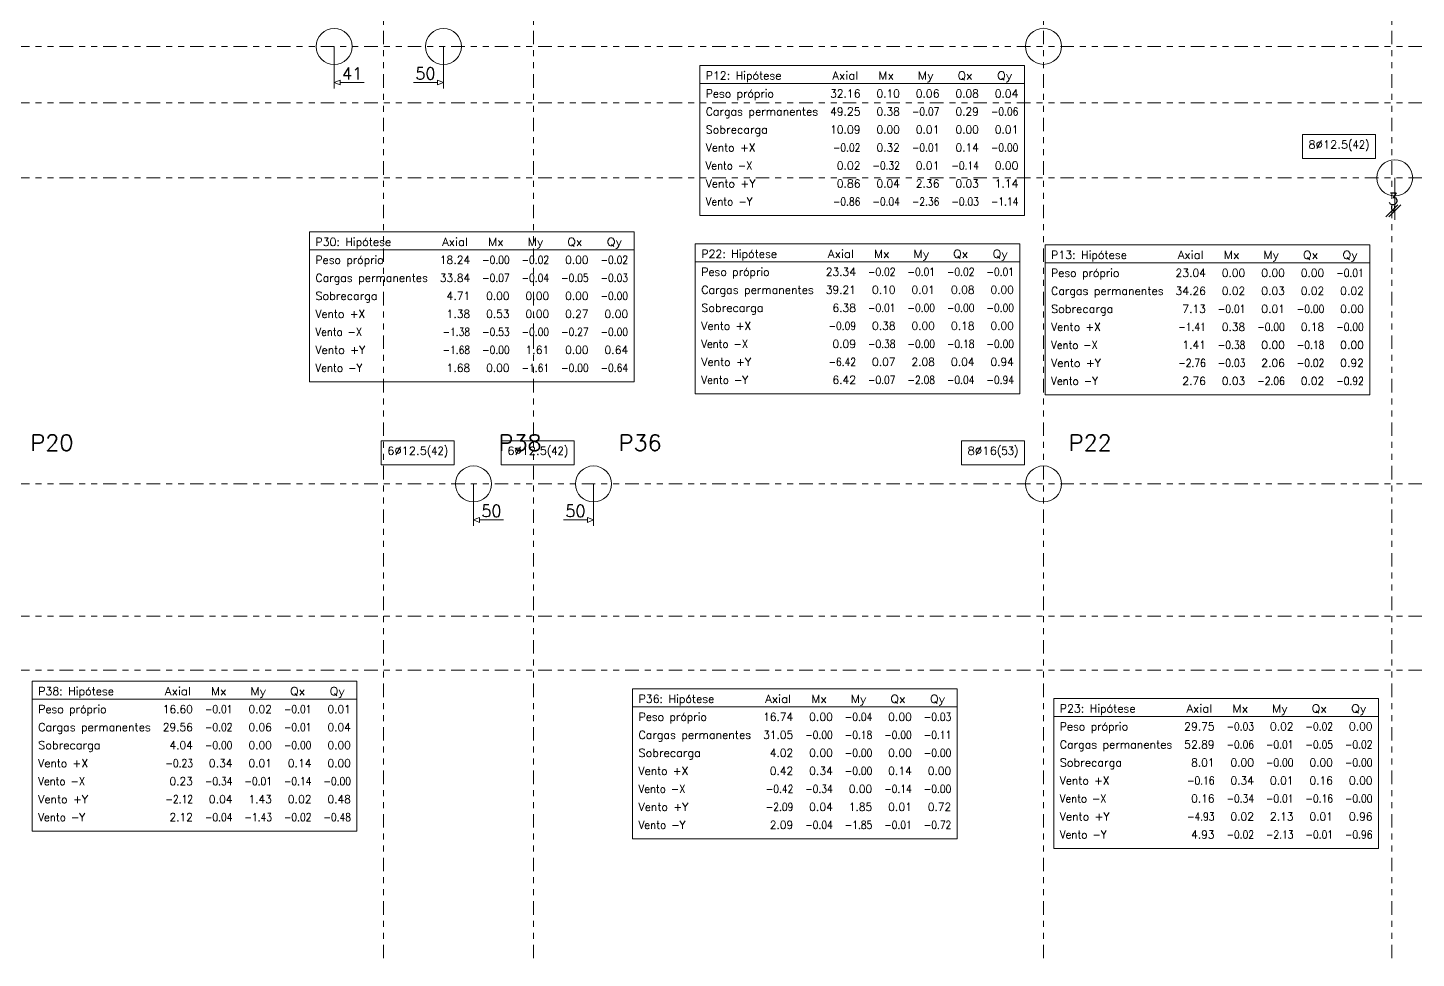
# Model space of a CAD drawing. Header units: metres. Extents: x 0 to 119, y 0 to 84.
# Drawn here: x 39.19 to 62.32, y 17.92 to 33.42 of the extents above; entities that cross this region are included whole.
import ezdxf
from ezdxf.enums import TextEntityAlignment as Align

# ---------------------------------------------------------------- set-up
doc = ezdxf.new("R2010")
doc.units = ezdxf.units.M
doc.linetypes.add('CYPE_RAYAPUNTOPUNTO', pattern=[0.45, 0.225, -0.075, 0, -0.075, 0, -0.075])
for name, color, linetype, lineweight in [('CARGCIM', 7, 'Continuous', 9), ('COTA_COTAS', 2, 'Continuous', 0), ('COTA_FORMAS', 3, 'CYPE_RAYAPUNTOPUNTO', 0), ('COTA_TEXTO', 2, 'Continuous', 0), ('SEC_SECAO', 1, 'Continuous', 9)]:
    doc.layers.add(name, color=color, linetype=linetype, lineweight=lineweight)
doc.styles.add('CYPETXT', font='', dxfattribs={"height": 0.2})
doc.styles.add('CYPETXT_0.3', font='', dxfattribs={"height": 0.2})
doc.styles.get('CYPETXT').set_extended_font_data('romans')
doc.styles.get('CYPETXT_0.3').set_extended_font_data('romans')
doc.dimstyles.new('cype_oblique', dxfattribs={"dimtxt": 0.18, "dimasz": 0.18, "dimexe": 0.075, "dimexo": 0.075, "dimgap": 0, "dimtad": 0, "dimdec": 4, "dimzin": 0, "dimdsep": 46, "dimtxsty": 'CYPETXT_0.3', "dimblk": 'OBLIQUE', "dimtsz": 0.1, "dimcen": 0.09, "dimadec": 0, "dimazin": 0, "dimtfac": 1, "dimtdec": 4, "dimtofl": 0, "dimtmove": 2, "dimatfit": 3, "dimfxl": 1, "dimtolj": 1, "dimtzin": 0, "dimarcsym": 0})

# ---------------------------------------------------------------- blocks, each defined once
blk = doc.blocks.new('*D84')
at = {"layer": 'COTA_COTAS', "color": 0, "lineweight": -2, "transparency": 16777216}
for p, q in [((61.8138, 30.27223), (62.0138, 30.47223)), ((61.8638, 30.27223), (62.0638, 30.47223)), ((61.9138, 30.39723), (61.9138, 30.44723)), ((61.9638, 30.37223), (61.9138, 30.37223)), ((61.9638, 30.39723), (61.9638, 30.44723))]:
    blk.add_line(p, q, dxfattribs=at)
at = {"layer": 'Defpoints', "color": 0, "transparency": 16777216}
for p in [(61.9138, 30.37223), (61.9138, 30.32223), (61.9638, 30.32223)]:
    blk.add_point(p, dxfattribs=at)
at = {"layer": 'COTA_COTAS', "color": 0, "transparency": 16777216, "insert": (61.9388, 30.57223), "char_height": 0.2, "attachment_point": 5, "style": 'CYPETXT_0.3'}
blk.add_mtext('\\A1;3', dxfattribs=at)
blk = doc.blocks.new('_OBLIQUE')
at = {"color": 0, "linetype": 'ByBlock', "lineweight": -2}
blk.add_line((-0.5, -0.5), (0.5, 0.5), dxfattribs=at)

msp = doc.modelspace()

# ---------------------------------------------------------------- linework, layer by layer
at = {"layer": 'CARGCIM'}
for p, q in [((50.3838, 32.49223), (55.7938, 32.49223)), ((43.88114, 29.72163), (49.29114, 29.72163)), ((50.31067, 29.52272), (55.72067, 29.52272)), ((56.1392, 29.50437), (61.5492, 29.50437)), ((39.26324, 22.23764), (44.67324, 22.23764)), ((49.26563, 22.10918), (54.67563, 22.10918)), ((56.28399, 21.94861), (61.69399, 21.94861))]:
    msp.add_line(p, q, dxfattribs=at)
for points in [[(50.3838, 30.29223), (55.7938, 30.29223), (55.7938, 32.79223), (50.3838, 32.79223), (50.3838, 30.29223)], [(60.4278, 31.24223), (61.6438, 31.24223), (61.6438, 31.64223), (60.4278, 31.64223), (60.4278, 31.24223)], [(43.88114, 27.52163), (49.29114, 27.52163), (49.29114, 30.02163), (43.88114, 30.02163), (43.88114, 27.52163)], [(50.31067, 27.32272), (55.72067, 27.32272), (55.72067, 29.82272), (50.31067, 29.82272), (50.31067, 27.32272)], [(56.1392, 27.30437), (61.5492, 27.30437), (61.5492, 29.80437), (56.1392, 29.80437), (56.1392, 27.30437)], [(45.0778, 26.14223), (46.2938, 26.14223), (46.2938, 26.54223), (45.0778, 26.54223), (45.0778, 26.14223)], [(47.0778, 26.14223), (48.2938, 26.14223), (48.2938, 26.54223), (47.0778, 26.54223), (47.0778, 26.14223)], [(54.7458, 26.14223), (55.7938, 26.14223), (55.7938, 26.54223), (54.7458, 26.54223), (54.7458, 26.14223)], [(39.26324, 20.03764), (44.67324, 20.03764), (44.67324, 22.53764), (39.26324, 22.53764), (39.26324, 20.03764)], [(49.26563, 19.90918), (54.67563, 19.90918), (54.67563, 22.40918), (49.26563, 22.40918), (49.26563, 19.90918)], [(56.28399, 19.74861), (61.69399, 19.74861), (61.69399, 22.24861), (56.28399, 22.24861), (56.28399, 19.74861)]]:
    msp.add_lwpolyline(points, close=True, dxfattribs=at)
at = {"layer": 'COTA_COTAS'}
for p, q in [((44.2938, 33.11023), (44.2938, 32.41023)), ((46.1138, 33.11023), (46.1138, 32.41023)), ((61.9638, 30.92223), (61.9638, 30.22223)), ((46.6138, 25.82223), (46.6138, 25.12223)), ((48.6138, 25.82223), (48.6138, 25.12223))]:
    msp.add_line(p, q, dxfattribs=at)
for points in [[(44.7938, 32.51023), (44.3938, 32.51023), (44.3938, 32.55023), (44.2938, 32.51023), (44.3938, 32.47023), (44.3938, 32.51023)], [(45.6138, 32.51023), (46.0138, 32.51023), (46.0138, 32.47023), (46.1138, 32.51023), (46.0138, 32.55023), (46.0138, 32.51023)], [(47.1138, 25.22223), (46.7138, 25.22223), (46.7138, 25.26223), (46.6138, 25.22223), (46.7138, 25.18223), (46.7138, 25.22223)], [(48.1138, 25.22223), (48.5138, 25.22223), (48.5138, 25.18223), (48.6138, 25.22223), (48.5138, 25.26223), (48.5138, 25.22223)]]:
    msp.add_lwpolyline(points, dxfattribs=at)
at = {"layer": 'COTA_FORMAS'}
for p, q in [((45.1138, 17.92223), (45.1138, 45.75223)), ((47.6138, 17.92223), (47.6138, 45.75223)), ((56.1138, 17.92223), (56.1138, 45.75223)), ((61.9138, 17.92223), (61.9138, 45.75223)), ((23.0438, 33.11023), (108.6738, 33.11023)), ((23.0438, 32.17223), (108.6738, 32.17223)), ((23.0438, 30.92223), (108.6738, 30.92223)), ((23.0438, 25.82223), (108.6738, 25.82223)), ((23.0438, 23.62223), (108.6738, 23.62223)), ((23.0438, 22.72223), (108.6738, 22.72223))]:
    msp.add_line(p, q, dxfattribs=at)
at = {"layer": 'SEC_SECAO'}
for centre in [(44.2938, 33.11023), (46.1138, 33.11023), (56.1138, 33.11223), (61.9638, 30.92223), (46.6138, 25.82223), (48.6138, 25.82223), (56.1138, 25.82223)]:
    msp.add_circle(centre, 0.3, dxfattribs=at)

# ---------------------------------------------------------------- texts
at = {"layer": 'CARGCIM', "style": 'CYPETXT'}
for s, height, width, p, p2 in [('P12: Hipótese', 0.1333333, 0.86651, (50.4838, 32.5589), (51.7458, 32.5589)), ('Axial', 0.133333, 0.951801, (52.5938, 32.5589), (53.0258, 32.5589)), ('Mx', 0.133333, 1.003182, (53.3588, 32.5589), (53.6228, 32.5589)), ('My', 0.133333, 1.027467, (54.0168, 32.5589), (54.2808, 32.5589)), ('Qx', 0.133333, 1.013425, (54.6798, 32.5589), (54.9338, 32.5589)), ('Qy', 0.133333, 1.039215, (55.3378, 32.5589), (55.5918, 32.5589)), ('Peso próprio', 0.1333333, 0.856821, (50.4838, 32.2589), (51.6218, 32.2589)), ('32.16', 0.133333, 0.869846, (52.5578, 32.2589), (53.0618, 32.2589)), ('0.10', 0.133333, 0.869207, (53.3278, 32.2589), (53.7198, 32.2589)), ('0.06', 0.133333, 0.869207, (53.9858, 32.2589), (54.3778, 32.2589)), ('0.08', 0.133333, 0.869207, (54.6438, 32.2589), (55.0358, 32.2589)), ('0.04', 0.133333, 0.869207, (55.3018, 32.2589), (55.6938, 32.2589)), ('Cargas permanentes', 0.1333333, 0.869405, (50.4838, 31.9589), (52.3578, 31.9589)), ('49.25', 0.133333, 0.869846, (52.5578, 31.9589), (53.0618, 31.9589)), ('0.38', 0.133333, 0.869207, (53.3278, 31.9589), (53.7198, 31.9589)), ('-0.07', 0.133333, 0.742202, (53.9198, 31.9589), (54.3778, 31.9589)), ('0.29', 0.133333, 0.869207, (54.6438, 31.9589), (55.0358, 31.9589)), ('-0.06', 0.133333, 0.742202, (55.2358, 31.9589), (55.6938, 31.9589)), ('Sobrecarga', 0.133333, 0.9085, (50.4838, 31.6589), (51.5198, 31.6589)), ('10.09', 0.133333, 0.869846, (52.5578, 31.6589), (53.0618, 31.6589)), ('0.00', 0.133333, 0.869207, (53.3278, 31.6589), (53.7198, 31.6589)), ('0.01', 0.133333, 0.869207, (53.9858, 31.6589), (54.3778, 31.6589)), ('0.00', 0.133333, 0.869207, (54.6438, 31.6589), (55.0358, 31.6589)), ('0.01', 0.133333, 0.869207, (55.3018, 31.6589), (55.6938, 31.6589)), ('Vento +X', 0.133333, 0.843748, (50.4838, 31.3589), (51.3138, 31.3589)), ('-0.02', 0.133333, 0.742202, (52.6038, 31.3589), (53.0618, 31.3589)), ('0.32', 0.133333, 0.869207, (53.3278, 31.3589), (53.7198, 31.3589)), ('-0.01', 0.133333, 0.742202, (53.9198, 31.3589), (54.3778, 31.3589)), ('0.14', 0.133333, 0.869207, (54.6438, 31.3589), (55.0358, 31.3589)), ('-0.00', 0.133333, 0.742202, (55.2358, 31.3589), (55.6938, 31.3589)), ('8%%c12.5', 0.133333, 0.940679, (60.5278, 31.4089), (61.1878, 31.4089)), ('(42)', 0.133333, 0.812098, (61.1878, 31.4089), (61.5438, 31.4089)), ('Vento -X', 0.133333, 0.79292, (50.4838, 31.0589), (51.2638, 31.0589)), ('0.02', 0.133333, 0.869207, (52.6698, 31.0589), (53.0618, 31.0589)), ('-0.32', 0.133333, 0.742202, (53.2618, 31.0589), (53.7198, 31.0589)), ('0.01', 0.133333, 0.869207, (53.9858, 31.0589), (54.3778, 31.0589)), ('-0.14', 0.133333, 0.742202, (54.5778, 31.0589), (55.0358, 31.0589)), ('0.00', 0.133333, 0.869207, (55.3018, 31.0589), (55.6938, 31.0589)), ('Vento +Y', 0.133333, 0.854632, (50.4838, 30.7589), (51.3138, 30.7589)), ('0.86', 0.133333, 0.869207, (52.6698, 30.7589), (53.0618, 30.7589)), ('0.04', 0.133333, 0.869207, (53.3278, 30.7589), (53.7198, 30.7589)), ('2.36', 0.133333, 0.869207, (53.9858, 30.7589), (54.3778, 30.7589)), ('0.03', 0.133333, 0.869207, (54.6438, 30.7589), (55.0358, 30.7589)), ('1.14', 0.133333, 0.869207, (55.3018, 30.7589), (55.6938, 30.7589)), ('Vento -Y', 0.133333, 0.803148, (50.4838, 30.4589), (51.2638, 30.4589)), ('-0.86', 0.133333, 0.742202, (52.6038, 30.4589), (53.0618, 30.4589)), ('-0.04', 0.133333, 0.742202, (53.2618, 30.4589), (53.7198, 30.4589)), ('-2.36', 0.133333, 0.742202, (53.9198, 30.4589), (54.3778, 30.4589)), ('-0.03', 0.133333, 0.742202, (54.5778, 30.4589), (55.0358, 30.4589)), ('-1.14', 0.133333, 0.742202, (55.2358, 30.4589), (55.6938, 30.4589)), ('P30: Hipótese', 0.1333333, 0.86651, (43.98114, 29.78829), (45.24314, 29.78829)), ('Axial', 0.133333, 0.951801, (46.09114, 29.78829), (46.52314, 29.78829)), ('Mx', 0.133333, 1.003182, (46.85614, 29.78829), (47.12014, 29.78829)), ('My', 0.133333, 1.027467, (47.51414, 29.78829), (47.77814, 29.78829)), ('Qx', 0.133333, 1.013425, (48.17714, 29.78829), (48.43114, 29.78829)), ('Qy', 0.133333, 1.039215, (48.83514, 29.78829), (49.08914, 29.78829)), ('Peso próprio', 0.1333333, 0.856821, (43.98114, 29.48829), (45.11914, 29.48829)), ('18.24', 0.133333, 0.869846, (46.05514, 29.48829), (46.55914, 29.48829)), ('-0.00', 0.133333, 0.742202, (46.75914, 29.48829), (47.21714, 29.48829)), ('-0.02', 0.133333, 0.742202, (47.41714, 29.48829), (47.87514, 29.48829)), ('0.00', 0.133333, 0.869207, (48.14114, 29.48829), (48.53314, 29.48829)), ('-0.02', 0.133333, 0.742202, (48.73314, 29.48829), (49.19114, 29.48829)), ('P22: Hipótese', 0.1333333, 0.86651, (50.41067, 29.58939), (51.67267, 29.58939)), ('Axial', 0.133333, 0.951801, (52.52067, 29.58939), (52.95267, 29.58939)), ('Mx', 0.133333, 1.003182, (53.28567, 29.58939), (53.54967, 29.58939)), ('My', 0.133333, 1.027467, (53.94367, 29.58939), (54.20767, 29.58939)), ('Qx', 0.133333, 1.013425, (54.60667, 29.58939), (54.86067, 29.58939)), ('Qy', 0.133333, 1.039215, (55.26467, 29.58939), (55.51867, 29.58939)), ('P13: Hipótese', 0.1333333, 0.86651, (56.2392, 29.57103), (57.5012, 29.57103)), ('Axial', 0.133333, 0.951801, (58.3492, 29.57103), (58.7812, 29.57103)), ('Mx', 0.133333, 1.003182, (59.1142, 29.57103), (59.3782, 29.57103)), ('My', 0.133333, 1.027467, (59.7722, 29.57103), (60.0362, 29.57103)), ('Qx', 0.133333, 1.013425, (60.4352, 29.57103), (60.6892, 29.57103)), ('Qy', 0.133333, 1.039215, (61.0932, 29.57103), (61.3472, 29.57103)), ('Peso próprio', 0.1333333, 0.856821, (50.41067, 29.28939), (51.54867, 29.28939)), ('23.34', 0.133333, 0.869846, (52.48467, 29.28939), (52.98867, 29.28939)), ('-0.02', 0.133333, 0.742202, (53.18867, 29.28939), (53.64667, 29.28939)), ('-0.01', 0.133333, 0.742202, (53.84667, 29.28939), (54.30467, 29.28939)), ('-0.02', 0.133333, 0.742202, (54.50467, 29.28939), (54.96267, 29.28939)), ('-0.01', 0.133333, 0.742202, (55.16267, 29.28939), (55.62067, 29.28939)), ('Peso próprio', 0.1333333, 0.856821, (56.2392, 29.27103), (57.3772, 29.27103)), ('23.04', 0.133333, 0.869846, (58.3132, 29.27103), (58.8172, 29.27103)), ('0.00', 0.133333, 0.869207, (59.0832, 29.27103), (59.4752, 29.27103)), ('0.00', 0.133333, 0.869207, (59.7412, 29.27103), (60.1332, 29.27103)), ('0.00', 0.133333, 0.869207, (60.3992, 29.27103), (60.7912, 29.27103)), ('-0.01', 0.133333, 0.742202, (60.9912, 29.27103), (61.4492, 29.27103)), ('Cargas permanentes', 0.1333333, 0.869405, (43.98114, 29.18829), (45.85514, 29.18829)), ('33.84', 0.133333, 0.869846, (46.05514, 29.18829), (46.55914, 29.18829)), ('-0.07', 0.133333, 0.742202, (46.75914, 29.18829), (47.21714, 29.18829)), ('-0.04', 0.133333, 0.742202, (47.41714, 29.18829), (47.87514, 29.18829)), ('-0.05', 0.133333, 0.742202, (48.07514, 29.18829), (48.53314, 29.18829)), ('-0.03', 0.133333, 0.742202, (48.73314, 29.18829), (49.19114, 29.18829)), ('Sobrecarga', 0.133333, 0.9085, (43.98114, 28.88829), (45.01714, 28.88829)), ('4.71', 0.133333, 0.869207, (46.16714, 28.88829), (46.55914, 28.88829)), ('0.00', 0.133333, 0.869207, (46.82514, 28.88829), (47.21714, 28.88829)), ('0.00', 0.133333, 0.869207, (47.48314, 28.88829), (47.87514, 28.88829)), ('0.00', 0.133333, 0.869207, (48.14114, 28.88829), (48.53314, 28.88829)), ('-0.00', 0.133333, 0.742202, (48.73314, 28.88829), (49.19114, 28.88829)), ('Cargas permanentes', 0.1333333, 0.869405, (50.41067, 28.98939), (52.28467, 28.98939)), ('39.21', 0.133333, 0.869846, (52.48467, 28.98939), (52.98867, 28.98939)), ('0.10', 0.133333, 0.869207, (53.25467, 28.98939), (53.64667, 28.98939)), ('0.01', 0.133333, 0.869207, (53.91267, 28.98939), (54.30467, 28.98939)), ('0.08', 0.133333, 0.869207, (54.57067, 28.98939), (54.96267, 28.98939)), ('0.00', 0.133333, 0.869207, (55.22867, 28.98939), (55.62067, 28.98939)), ('Cargas permanentes', 0.1333333, 0.869405, (56.2392, 28.97103), (58.1132, 28.97103)), ('34.26', 0.133333, 0.869846, (58.3132, 28.97103), (58.8172, 28.97103)), ('0.02', 0.133333, 0.869207, (59.0832, 28.97103), (59.4752, 28.97103)), ('0.03', 0.133333, 0.869207, (59.7412, 28.97103), (60.1332, 28.97103)), ('0.02', 0.133333, 0.869207, (60.3992, 28.97103), (60.7912, 28.97103)), ('0.02', 0.133333, 0.869207, (61.0572, 28.97103), (61.4492, 28.97103)), ('Vento +X', 0.133333, 0.843748, (43.98114, 28.58829), (44.81114, 28.58829)), ('1.38', 0.133333, 0.869207, (46.16714, 28.58829), (46.55914, 28.58829)), ('0.53', 0.133333, 0.869207, (46.82514, 28.58829), (47.21714, 28.58829)), ('0.00', 0.133333, 0.869207, (47.48314, 28.58829), (47.87514, 28.58829)), ('0.27', 0.133333, 0.869207, (48.14114, 28.58829), (48.53314, 28.58829)), ('0.00', 0.133333, 0.869207, (48.79914, 28.58829), (49.19114, 28.58829)), ('Sobrecarga', 0.133333, 0.9085, (50.41067, 28.68939), (51.44667, 28.68939)), ('6.38', 0.133333, 0.869207, (52.59667, 28.68939), (52.98867, 28.68939)), ('-0.01', 0.133333, 0.742202, (53.18867, 28.68939), (53.64667, 28.68939)), ('-0.00', 0.133333, 0.742202, (53.84667, 28.68939), (54.30467, 28.68939)), ('-0.00', 0.133333, 0.742202, (54.50467, 28.68939), (54.96267, 28.68939)), ('-0.00', 0.133333, 0.742202, (55.16267, 28.68939), (55.62067, 28.68939)), ('Sobrecarga', 0.133333, 0.9085, (56.2392, 28.67103), (57.2752, 28.67103)), ('7.13', 0.133333, 0.869207, (58.4252, 28.67103), (58.8172, 28.67103)), ('-0.01', 0.133333, 0.742202, (59.0172, 28.67103), (59.4752, 28.67103)), ('0.01', 0.133333, 0.869207, (59.7412, 28.67103), (60.1332, 28.67103)), ('-0.00', 0.133333, 0.742202, (60.3332, 28.67103), (60.7912, 28.67103)), ('0.00', 0.133333, 0.869207, (61.0572, 28.67103), (61.4492, 28.67103)), ('Vento +X', 0.133333, 0.843748, (50.41067, 28.38939), (51.24067, 28.38939)), ('-0.09', 0.133333, 0.742202, (52.53067, 28.38939), (52.98867, 28.38939)), ('0.38', 0.133333, 0.869207, (53.25467, 28.38939), (53.64667, 28.38939)), ('0.00', 0.133333, 0.869207, (53.91267, 28.38939), (54.30467, 28.38939)), ('0.18', 0.133333, 0.869207, (54.57067, 28.38939), (54.96267, 28.38939)), ('0.00', 0.133333, 0.869207, (55.22867, 28.38939), (55.62067, 28.38939)), ('Vento +X', 0.133333, 0.843748, (56.2392, 28.37103), (57.0692, 28.37103)), ('-1.41', 0.133333, 0.742202, (58.3592, 28.37103), (58.8172, 28.37103)), ('0.38', 0.133333, 0.869207, (59.0832, 28.37103), (59.4752, 28.37103)), ('-0.00', 0.133333, 0.742202, (59.6752, 28.37103), (60.1332, 28.37103)), ('0.18', 0.133333, 0.869207, (60.3992, 28.37103), (60.7912, 28.37103)), ('-0.00', 0.133333, 0.742202, (60.9912, 28.37103), (61.4492, 28.37103)), ('Vento -X', 0.133333, 0.79292, (43.98114, 28.28829), (44.76114, 28.28829)), ('-1.38', 0.133333, 0.742202, (46.10114, 28.28829), (46.55914, 28.28829)), ('-0.53', 0.133333, 0.742202, (46.75914, 28.28829), (47.21714, 28.28829)), ('-0.00', 0.133333, 0.742202, (47.41714, 28.28829), (47.87514, 28.28829)), ('-0.27', 0.133333, 0.742202, (48.07514, 28.28829), (48.53314, 28.28829)), ('-0.00', 0.133333, 0.742202, (48.73314, 28.28829), (49.19114, 28.28829)), ('Vento +Y', 0.133333, 0.854632, (43.98114, 27.98829), (44.81114, 27.98829)), ('-1.68', 0.133333, 0.742202, (46.10114, 27.98829), (46.55914, 27.98829)), ('-0.00', 0.133333, 0.742202, (46.75914, 27.98829), (47.21714, 27.98829)), ('1.61', 0.133333, 0.869207, (47.48314, 27.98829), (47.87514, 27.98829)), ('0.00', 0.133333, 0.869207, (48.14114, 27.98829), (48.53314, 27.98829)), ('0.64', 0.133333, 0.869207, (48.79914, 27.98829), (49.19114, 27.98829)), ('Vento -X', 0.133333, 0.79292, (50.41067, 28.08939), (51.19067, 28.08939)), ('0.09', 0.133333, 0.869207, (52.59667, 28.08939), (52.98867, 28.08939)), ('-0.38', 0.133333, 0.742202, (53.18867, 28.08939), (53.64667, 28.08939)), ('-0.00', 0.133333, 0.742202, (53.84667, 28.08939), (54.30467, 28.08939)), ('-0.18', 0.133333, 0.742202, (54.50467, 28.08939), (54.96267, 28.08939)), ('-0.00', 0.133333, 0.742202, (55.16267, 28.08939), (55.62067, 28.08939)), ('Vento -X', 0.133333, 0.79292, (56.2392, 28.07103), (57.0192, 28.07103)), ('1.41', 0.133333, 0.869207, (58.4252, 28.07103), (58.8172, 28.07103)), ('-0.38', 0.133333, 0.742202, (59.0172, 28.07103), (59.4752, 28.07103)), ('0.00', 0.133333, 0.869207, (59.7412, 28.07103), (60.1332, 28.07103)), ('-0.18', 0.133333, 0.742202, (60.3332, 28.07103), (60.7912, 28.07103)), ('0.00', 0.133333, 0.869207, (61.0572, 28.07103), (61.4492, 28.07103)), ('Vento -Y', 0.133333, 0.803148, (43.98114, 27.68829), (44.76114, 27.68829)), ('1.68', 0.133333, 0.869207, (46.16714, 27.68829), (46.55914, 27.68829)), ('0.00', 0.133333, 0.869207, (46.82514, 27.68829), (47.21714, 27.68829)), ('-1.61', 0.133333, 0.742202, (47.41714, 27.68829), (47.87514, 27.68829)), ('-0.00', 0.133333, 0.742202, (48.07514, 27.68829), (48.53314, 27.68829)), ('-0.64', 0.133333, 0.742202, (48.73314, 27.68829), (49.19114, 27.68829)), ('Vento +Y', 0.133333, 0.854632, (50.41067, 27.78939), (51.24067, 27.78939)), ('-6.42', 0.133333, 0.742202, (52.53067, 27.78939), (52.98867, 27.78939)), ('0.07', 0.133333, 0.869207, (53.25467, 27.78939), (53.64667, 27.78939)), ('2.08', 0.133333, 0.869207, (53.91267, 27.78939), (54.30467, 27.78939)), ('0.04', 0.133333, 0.869207, (54.57067, 27.78939), (54.96267, 27.78939)), ('0.94', 0.133333, 0.869207, (55.22867, 27.78939), (55.62067, 27.78939)), ('Vento +Y', 0.133333, 0.854632, (56.2392, 27.77103), (57.0692, 27.77103)), ('-2.76', 0.133333, 0.742202, (58.3592, 27.77103), (58.8172, 27.77103)), ('-0.03', 0.133333, 0.742202, (59.0172, 27.77103), (59.4752, 27.77103)), ('2.06', 0.133333, 0.869207, (59.7412, 27.77103), (60.1332, 27.77103)), ('-0.02', 0.133333, 0.742202, (60.3332, 27.77103), (60.7912, 27.77103)), ('0.92', 0.133333, 0.869207, (61.0572, 27.77103), (61.4492, 27.77103)), ('Vento -Y', 0.133333, 0.803148, (50.41067, 27.48939), (51.19067, 27.48939)), ('6.42', 0.133333, 0.869207, (52.59667, 27.48939), (52.98867, 27.48939)), ('-0.07', 0.133333, 0.742202, (53.18867, 27.48939), (53.64667, 27.48939)), ('-2.08', 0.133333, 0.742202, (53.84667, 27.48939), (54.30467, 27.48939)), ('-0.04', 0.133333, 0.742202, (54.50467, 27.48939), (54.96267, 27.48939)), ('-0.94', 0.133333, 0.742202, (55.16267, 27.48939), (55.62067, 27.48939)), ('Vento -Y', 0.133333, 0.803148, (56.2392, 27.47103), (57.0192, 27.47103)), ('2.76', 0.133333, 0.869207, (58.4252, 27.47103), (58.8172, 27.47103)), ('0.03', 0.133333, 0.869207, (59.0832, 27.47103), (59.4752, 27.47103)), ('-2.06', 0.133333, 0.742202, (59.6752, 27.47103), (60.1332, 27.47103)), ('0.02', 0.133333, 0.869207, (60.3992, 27.47103), (60.7912, 27.47103)), ('-0.92', 0.133333, 0.742202, (60.9912, 27.47103), (61.4492, 27.47103)), ('P20', 0.266667, 0.914221, (39.2338, 26.37556), (39.9498, 26.37556)), ('P38', 0.266667, 0.914221, (47.0338, 26.37556), (47.7498, 26.37556)), ('P36', 0.266667, 0.914221, (49.0338, 26.37556), (49.7498, 26.37556)), ('P22', 0.266667, 0.914221, (56.5338, 26.37556), (57.2498, 26.37556)), ('6%%c12.5', 0.133333, 0.940679, (45.1778, 26.3089), (45.8378, 26.3089)), ('(42)', 0.133333, 0.812098, (45.8378, 26.3089), (46.1938, 26.3089)), ('6%%c12.5', 0.133333, 0.940679, (47.1778, 26.3089), (47.8378, 26.3089)), ('(42)', 0.133333, 0.812098, (47.8378, 26.3089), (48.1938, 26.3089)), ('8%%c16', 0.133333, 0.969477, (54.8458, 26.3089), (55.3378, 26.3089)), ('(53)', 0.133333, 0.812098, (55.3378, 26.3089), (55.6938, 26.3089)), ('P38: Hipótese', 0.1333333, 0.86651, (39.36324, 22.30431), (40.62524, 22.30431)), ('Axial', 0.133333, 0.951801, (41.47324, 22.30431), (41.90524, 22.30431)), ('Mx', 0.133333, 1.003182, (42.23824, 22.30431), (42.50224, 22.30431)), ('My', 0.133333, 1.027467, (42.89624, 22.30431), (43.16024, 22.30431)), ('Qx', 0.133333, 1.013425, (43.55924, 22.30431), (43.81324, 22.30431)), ('Qy', 0.133333, 1.039215, (44.21724, 22.30431), (44.47124, 22.30431)), ('P36: Hipótese', 0.1333333, 0.86651, (49.36563, 22.17585), (50.62763, 22.17585)), ('Axial', 0.133333, 0.951801, (51.47563, 22.17585), (51.90763, 22.17585)), ('Mx', 0.133333, 1.003182, (52.24063, 22.17585), (52.50463, 22.17585)), ('My', 0.133333, 1.027467, (52.89863, 22.17585), (53.16263, 22.17585)), ('Qx', 0.133333, 1.013425, (53.56163, 22.17585), (53.81563, 22.17585)), ('Qy', 0.133333, 1.039215, (54.21963, 22.17585), (54.47363, 22.17585)), ('Peso próprio', 0.1333333, 0.856821, (39.36324, 22.00431), (40.50124, 22.00431)), ('16.60', 0.133333, 0.869846, (41.43724, 22.00431), (41.94124, 22.00431)), ('-0.01', 0.133333, 0.742202, (42.14124, 22.00431), (42.59924, 22.00431)), ('0.02', 0.133333, 0.869207, (42.86524, 22.00431), (43.25724, 22.00431)), ('-0.01', 0.133333, 0.742202, (43.45724, 22.00431), (43.91524, 22.00431)), ('0.01', 0.133333, 0.869207, (44.18124, 22.00431), (44.57324, 22.00431)), ('Peso próprio', 0.1333333, 0.856821, (49.36563, 21.87585), (50.50363, 21.87585)), ('16.74', 0.133333, 0.869846, (51.43963, 21.87585), (51.94363, 21.87585)), ('0.00', 0.133333, 0.869207, (52.20963, 21.87585), (52.60163, 21.87585)), ('-0.04', 0.133333, 0.742202, (52.80163, 21.87585), (53.25963, 21.87585)), ('0.00', 0.133333, 0.869207, (53.52563, 21.87585), (53.91763, 21.87585)), ('-0.03', 0.133333, 0.742202, (54.11763, 21.87585), (54.57563, 21.87585)), ('P23: Hipótese', 0.1333333, 0.86651, (56.38399, 22.01528), (57.64599, 22.01528)), ('Axial', 0.133333, 0.951801, (58.49399, 22.01528), (58.92599, 22.01528)), ('Mx', 0.133333, 1.003182, (59.25899, 22.01528), (59.52299, 22.01528)), ('My', 0.133333, 1.027467, (59.91699, 22.01528), (60.18099, 22.01528)), ('Qx', 0.133333, 1.013425, (60.57999, 22.01528), (60.83399, 22.01528)), ('Qy', 0.133333, 1.039215, (61.23799, 22.01528), (61.49199, 22.01528)), ('Cargas permanentes', 0.1333333, 0.869405, (39.36324, 21.70431), (41.23724, 21.70431)), ('29.56', 0.133333, 0.869846, (41.43724, 21.70431), (41.94124, 21.70431)), ('-0.02', 0.133333, 0.742202, (42.14124, 21.70431), (42.59924, 21.70431)), ('0.06', 0.133333, 0.869207, (42.86524, 21.70431), (43.25724, 21.70431)), ('-0.01', 0.133333, 0.742202, (43.45724, 21.70431), (43.91524, 21.70431)), ('0.04', 0.133333, 0.869207, (44.18124, 21.70431), (44.57324, 21.70431)), ('Peso próprio', 0.1333333, 0.856821, (56.38399, 21.71528), (57.52199, 21.71528)), ('29.75', 0.133333, 0.869846, (58.45799, 21.71528), (58.96199, 21.71528)), ('-0.03', 0.133333, 0.742202, (59.16199, 21.71528), (59.61999, 21.71528)), ('0.02', 0.133333, 0.869207, (59.88599, 21.71528), (60.27799, 21.71528)), ('-0.02', 0.133333, 0.742202, (60.47799, 21.71528), (60.93599, 21.71528)), ('0.00', 0.133333, 0.869207, (61.20199, 21.71528), (61.59399, 21.71528)), ('Sobrecarga', 0.133333, 0.9085, (39.36324, 21.40431), (40.39924, 21.40431)), ('4.04', 0.133333, 0.869207, (41.54924, 21.40431), (41.94124, 21.40431)), ('-0.00', 0.133333, 0.742202, (42.14124, 21.40431), (42.59924, 21.40431)), ('0.00', 0.133333, 0.869207, (42.86524, 21.40431), (43.25724, 21.40431)), ('-0.00', 0.133333, 0.742202, (43.45724, 21.40431), (43.91524, 21.40431)), ('0.00', 0.133333, 0.869207, (44.18124, 21.40431), (44.57324, 21.40431)), ('Cargas permanentes', 0.1333333, 0.869405, (49.36563, 21.57585), (51.23963, 21.57585)), ('31.05', 0.133333, 0.869846, (51.43963, 21.57585), (51.94363, 21.57585)), ('-0.00', 0.133333, 0.742202, (52.14363, 21.57585), (52.60163, 21.57585)), ('-0.18', 0.133333, 0.742202, (52.80163, 21.57585), (53.25963, 21.57585)), ('-0.00', 0.133333, 0.742202, (53.45963, 21.57585), (53.91763, 21.57585)), ('-0.11', 0.133333, 0.742202, (54.11763, 21.57585), (54.57563, 21.57585)), ('Cargas permanentes', 0.1333333, 0.869405, (56.38399, 21.41528), (58.25799, 21.41528)), ('52.89', 0.133333, 0.869846, (58.45799, 21.41528), (58.96199, 21.41528)), ('-0.06', 0.133333, 0.742202, (59.16199, 21.41528), (59.61999, 21.41528)), ('-0.01', 0.133333, 0.742202, (59.81999, 21.41528), (60.27799, 21.41528)), ('-0.05', 0.133333, 0.742202, (60.47799, 21.41528), (60.93599, 21.41528)), ('-0.02', 0.133333, 0.742202, (61.13599, 21.41528), (61.59399, 21.41528)), ('Sobrecarga', 0.133333, 0.9085, (49.36563, 21.27585), (50.40163, 21.27585)), ('4.02', 0.133333, 0.869207, (51.55163, 21.27585), (51.94363, 21.27585)), ('0.00', 0.133333, 0.869207, (52.20963, 21.27585), (52.60163, 21.27585)), ('-0.00', 0.133333, 0.742202, (52.80163, 21.27585), (53.25963, 21.27585)), ('0.00', 0.133333, 0.869207, (53.52563, 21.27585), (53.91763, 21.27585)), ('-0.00', 0.133333, 0.742202, (54.11763, 21.27585), (54.57563, 21.27585)), ('Vento +X', 0.133333, 0.843748, (39.36324, 21.10431), (40.19324, 21.10431)), ('-0.23', 0.133333, 0.742202, (41.48324, 21.10431), (41.94124, 21.10431)), ('0.34', 0.133333, 0.869207, (42.20724, 21.10431), (42.59924, 21.10431)), ('0.01', 0.133333, 0.869207, (42.86524, 21.10431), (43.25724, 21.10431)), ('0.14', 0.133333, 0.869207, (43.52324, 21.10431), (43.91524, 21.10431)), ('0.00', 0.133333, 0.869207, (44.18124, 21.10431), (44.57324, 21.10431)), ('Vento +X', 0.133333, 0.843748, (49.36563, 20.97585), (50.19563, 20.97585)), ('0.42', 0.133333, 0.869207, (51.55163, 20.97585), (51.94363, 20.97585)), ('0.34', 0.133333, 0.869207, (52.20963, 20.97585), (52.60163, 20.97585)), ('-0.00', 0.133333, 0.742202, (52.80163, 20.97585), (53.25963, 20.97585)), ('0.14', 0.133333, 0.869207, (53.52563, 20.97585), (53.91763, 20.97585)), ('0.00', 0.133333, 0.869207, (54.18363, 20.97585), (54.57563, 20.97585)), ('Sobrecarga', 0.133333, 0.9085, (56.38399, 21.11528), (57.41999, 21.11528)), ('8.01', 0.133333, 0.869207, (58.56999, 21.11528), (58.96199, 21.11528)), ('0.00', 0.133333, 0.869207, (59.22799, 21.11528), (59.61999, 21.11528)), ('-0.00', 0.133333, 0.742202, (59.81999, 21.11528), (60.27799, 21.11528)), ('0.00', 0.133333, 0.869207, (60.54399, 21.11528), (60.93599, 21.11528)), ('-0.00', 0.133333, 0.742202, (61.13599, 21.11528), (61.59399, 21.11528)), ('Vento -X', 0.133333, 0.79292, (39.36324, 20.80431), (40.14324, 20.80431)), ('0.23', 0.133333, 0.869207, (41.54924, 20.80431), (41.94124, 20.80431)), ('-0.34', 0.133333, 0.742202, (42.14124, 20.80431), (42.59924, 20.80431)), ('-0.01', 0.133333, 0.742202, (42.79924, 20.80431), (43.25724, 20.80431)), ('-0.14', 0.133333, 0.742202, (43.45724, 20.80431), (43.91524, 20.80431)), ('-0.00', 0.133333, 0.742202, (44.11524, 20.80431), (44.57324, 20.80431)), ('Vento +X', 0.133333, 0.843748, (56.38399, 20.81528), (57.21399, 20.81528)), ('-0.16', 0.133333, 0.742202, (58.50399, 20.81528), (58.96199, 20.81528)), ('0.34', 0.133333, 0.869207, (59.22799, 20.81528), (59.61999, 20.81528)), ('0.01', 0.133333, 0.869207, (59.88599, 20.81528), (60.27799, 20.81528)), ('0.16', 0.133333, 0.869207, (60.54399, 20.81528), (60.93599, 20.81528)), ('0.00', 0.133333, 0.869207, (61.20199, 20.81528), (61.59399, 20.81528)), ('Vento +Y', 0.133333, 0.854632, (39.36324, 20.50431), (40.19324, 20.50431)), ('-2.12', 0.133333, 0.742202, (41.48324, 20.50431), (41.94124, 20.50431)), ('0.04', 0.133333, 0.869207, (42.20724, 20.50431), (42.59924, 20.50431)), ('1.43', 0.133333, 0.869207, (42.86524, 20.50431), (43.25724, 20.50431)), ('0.02', 0.133333, 0.869207, (43.52324, 20.50431), (43.91524, 20.50431)), ('0.48', 0.133333, 0.869207, (44.18124, 20.50431), (44.57324, 20.50431)), ('Vento -X', 0.133333, 0.79292, (49.36563, 20.67585), (50.14563, 20.67585)), ('-0.42', 0.133333, 0.742202, (51.48563, 20.67585), (51.94363, 20.67585)), ('-0.34', 0.133333, 0.742202, (52.14363, 20.67585), (52.60163, 20.67585)), ('0.00', 0.133333, 0.869207, (52.86763, 20.67585), (53.25963, 20.67585)), ('-0.14', 0.133333, 0.742202, (53.45963, 20.67585), (53.91763, 20.67585)), ('-0.00', 0.133333, 0.742202, (54.11763, 20.67585), (54.57563, 20.67585)), ('Vento -X', 0.133333, 0.79292, (56.38399, 20.51528), (57.16399, 20.51528)), ('0.16', 0.133333, 0.869207, (58.56999, 20.51528), (58.96199, 20.51528)), ('-0.34', 0.133333, 0.742202, (59.16199, 20.51528), (59.61999, 20.51528)), ('-0.01', 0.133333, 0.742202, (59.81999, 20.51528), (60.27799, 20.51528)), ('-0.16', 0.133333, 0.742202, (60.47799, 20.51528), (60.93599, 20.51528)), ('-0.00', 0.133333, 0.742202, (61.13599, 20.51528), (61.59399, 20.51528)), ('Vento +Y', 0.133333, 0.854632, (49.36563, 20.37585), (50.19563, 20.37585)), ('-2.09', 0.133333, 0.742202, (51.48563, 20.37585), (51.94363, 20.37585)), ('0.04', 0.133333, 0.869207, (52.20963, 20.37585), (52.60163, 20.37585)), ('1.85', 0.133333, 0.869207, (52.86763, 20.37585), (53.25963, 20.37585)), ('0.01', 0.133333, 0.869207, (53.52563, 20.37585), (53.91763, 20.37585)), ('0.72', 0.133333, 0.869207, (54.18363, 20.37585), (54.57563, 20.37585)), ('Vento -Y', 0.133333, 0.803148, (39.36324, 20.20431), (40.14324, 20.20431)), ('2.12', 0.133333, 0.869207, (41.54924, 20.20431), (41.94124, 20.20431)), ('-0.04', 0.133333, 0.742202, (42.14124, 20.20431), (42.59924, 20.20431)), ('-1.43', 0.133333, 0.742202, (42.79924, 20.20431), (43.25724, 20.20431)), ('-0.02', 0.133333, 0.742202, (43.45724, 20.20431), (43.91524, 20.20431)), ('-0.48', 0.133333, 0.742202, (44.11524, 20.20431), (44.57324, 20.20431)), ('Vento -Y', 0.133333, 0.803148, (49.36563, 20.07585), (50.14563, 20.07585)), ('2.09', 0.133333, 0.869207, (51.55163, 20.07585), (51.94363, 20.07585)), ('-0.04', 0.133333, 0.742202, (52.14363, 20.07585), (52.60163, 20.07585)), ('-1.85', 0.133333, 0.742202, (52.80163, 20.07585), (53.25963, 20.07585)), ('-0.01', 0.133333, 0.742202, (53.45963, 20.07585), (53.91763, 20.07585)), ('-0.72', 0.133333, 0.742202, (54.11763, 20.07585), (54.57563, 20.07585)), ('Vento +Y', 0.133333, 0.854632, (56.38399, 20.21528), (57.21399, 20.21528)), ('-4.93', 0.133333, 0.742202, (58.50399, 20.21528), (58.96199, 20.21528)), ('0.02', 0.133333, 0.869207, (59.22799, 20.21528), (59.61999, 20.21528)), ('2.13', 0.133333, 0.869207, (59.88599, 20.21528), (60.27799, 20.21528)), ('0.01', 0.133333, 0.869207, (60.54399, 20.21528), (60.93599, 20.21528)), ('0.96', 0.133333, 0.869207, (61.20199, 20.21528), (61.59399, 20.21528)), ('Vento -Y', 0.133333, 0.803148, (56.38399, 19.91528), (57.16399, 19.91528)), ('4.93', 0.133333, 0.869207, (58.56999, 19.91528), (58.96199, 19.91528)), ('-0.02', 0.133333, 0.742202, (59.16199, 19.91528), (59.61999, 19.91528)), ('-2.13', 0.133333, 0.742202, (59.81999, 19.91528), (60.27799, 19.91528)), ('-0.01', 0.133333, 0.742202, (60.47799, 19.91528), (60.93599, 19.91528)), ('-0.96', 0.133333, 0.742202, (61.13599, 19.91528), (61.59399, 19.91528))]:
    msp.add_text(s, height=height, dxfattribs=dict(at, width=width)).set_placement(p, p2, align=Align.FIT)
at = {"layer": 'COTA_TEXTO', "style": 'CYPETXT', "width": 0.872087}
for s, p, p2 in [('41', (44.4258, 32.56023), (44.7618, 32.56023)), ('50', (45.6458, 32.56023), (45.9818, 32.56023)), ('50', (46.7458, 25.27223), (47.0818, 25.27223)), ('50', (48.1458, 25.27223), (48.4818, 25.27223))]:
    msp.add_text(s, height=0.2, dxfattribs=at).set_placement(p, p2, align=Align.FIT)

# ---------------------------------------------------------------- dimensions: what is measured, and where the dimension line sits
at = {"layer": 'COTA_COTAS'}
dim = msp.add_aligned_dim(p1=(61.9638, 30.32223), p2=(61.9138, 30.32223), distance=-0.05, text='3', dimstyle='cype_oblique', dxfattribs=at)
dim.commit()
dim.dimension.update_dxf_attribs({"geometry": '*D84', "text_midpoint": (61.9388, 30.57223)})

doc.saveas('drawing.dxf')
